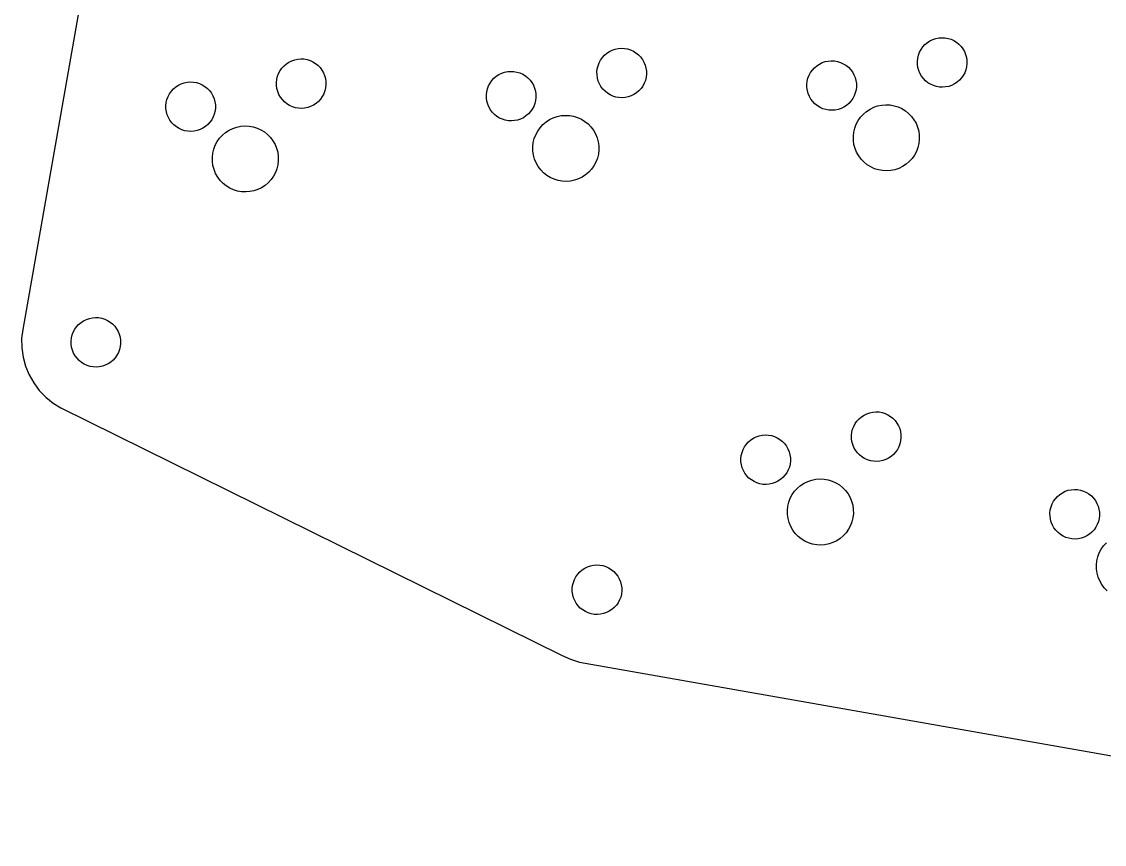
# Model space of a CAD drawing. Header units: metres. Extents: x -109 to 109, y -20 to 77.
# Drawn here: x -108.7 to -43.1, y -19.8 to 30 of the extents above; entities that cross this region are included whole.
import ezdxf

# ---------------------------------------------------------------- set-up
doc = ezdxf.new("R2010")
doc.units = ezdxf.units.M

msp = doc.modelspace()

# ---------------------------------------------------------------- linework, layer by layer
for p, q in [((-97.6586, 73.3865), (-108.598, 11.3436)), ((-53.6628, 28.8052), (-53.4935, 28.8878)), ((-53.4935, 28.8878), (-53.3152, 28.9485)), ((-53.3152, 28.9485), (-53.1306, 28.9864)), ((-53.1306, 28.9864), (-52.9428, 29.0008)), ((-52.9428, 29.0008), (-52.7547, 28.9916)), ((-52.7547, 28.9916), (-52.5692, 28.9589)), ((-52.5692, 28.9589), (-52.3892, 28.9032)), ((-52.3892, 28.9032), (-52.2177, 28.8254)), ((-73.0687, 28.1653), (-72.8994, 28.2479)), ((-72.8994, 28.2479), (-72.7211, 28.3086)), ((-72.7211, 28.3086), (-72.5366, 28.3465)), ((-72.5366, 28.3465), (-72.3487, 28.3609)), ((-72.3487, 28.3609), (-72.1606, 28.3517)), ((-72.1606, 28.3517), (-71.9751, 28.319)), ((-71.9751, 28.319), (-71.7952, 28.2633)), ((-71.7952, 28.2633), (-71.6236, 28.1855)), ((-54.2879, 28.1206), (-54.1995, 28.2869)), ((-54.1995, 28.2869), (-54.0909, 28.4409)), ((-54.0909, 28.4409), (-53.9639, 28.58)), ((-53.9639, 28.58), (-53.8204, 28.7021)), ((-53.8204, 28.7021), (-53.6628, 28.8052)), ((-52.2177, 28.8254), (-52.0572, 28.7267)), ((-52.0572, 28.7267), (-51.9104, 28.6087)), ((-51.9104, 28.6087), (-51.7796, 28.4732)), ((-51.7796, 28.4732), (-51.6667, 28.3223)), ((-51.6667, 28.3223), (-51.5737, 28.1585)), ((-92.4747, 27.5254), (-92.3053, 27.608)), ((-92.3053, 27.608), (-92.127, 27.6687)), ((-92.127, 27.6687), (-91.9425, 27.7065)), ((-91.9425, 27.7065), (-91.7547, 27.721)), ((-91.7547, 27.721), (-91.5665, 27.7118)), ((-91.5665, 27.7118), (-91.381, 27.6791)), ((-91.381, 27.6791), (-91.2011, 27.6234)), ((-91.2011, 27.6234), (-91.0295, 27.5456)), ((-91.0295, 27.5456), (-90.8691, 27.4469)), ((-73.6938, 27.4807), (-73.6054, 27.647)), ((-73.6054, 27.647), (-73.4968, 27.801)), ((-73.4968, 27.801), (-73.3698, 27.9401)), ((-73.3698, 27.9401), (-73.2263, 28.0621)), ((-73.2263, 28.0621), (-73.0687, 28.1653)), ((-71.6236, 28.1855), (-71.4632, 28.0868)), ((-71.4632, 28.0868), (-71.3163, 27.9687)), ((-71.3163, 27.9687), (-71.1855, 27.8332)), ((-71.1855, 27.8332), (-71.0727, 27.6824)), ((-71.0727, 27.6824), (-70.9796, 27.5186)), ((-60.188, 27.489), (-60.0097, 27.5497)), ((-60.0097, 27.5497), (-59.8252, 27.5876)), ((-59.8252, 27.5876), (-59.6374, 27.6021)), ((-59.6374, 27.6021), (-59.4492, 27.5929)), ((-59.4492, 27.5929), (-59.2637, 27.5602)), ((-59.2637, 27.5602), (-59.0838, 27.5045)), ((-54.4201, 27.5742), (-54.3991, 27.7614)), ((-54.4174, 27.3859), (-54.4201, 27.5742)), ((-54.3991, 27.7614), (-54.3548, 27.9445)), ((-54.3548, 27.9445), (-54.2879, 28.1206)), ((-51.5737, 28.1585), (-51.5019, 27.9844)), ((-51.5019, 27.9844), (-51.4525, 27.8026)), ((-51.4525, 27.8026), (-51.4263, 27.6161)), ((-51.4263, 27.6161), (-51.4236, 27.4277)), ((-93.0998, 26.8408), (-93.0113, 27.0071)), ((-93.0113, 27.0071), (-92.9028, 27.1611)), ((-92.9028, 27.1611), (-92.7757, 27.3002)), ((-92.7757, 27.3002), (-92.6323, 27.4222)), ((-92.6323, 27.4222), (-92.4747, 27.5254)), ((-90.8691, 27.4469), (-90.7223, 27.3288)), ((-90.7223, 27.3288), (-90.5914, 27.1933)), ((-90.5914, 27.1933), (-90.4786, 27.0425)), ((-90.4786, 27.0425), (-90.3855, 26.8787)), ((-90.3855, 26.8787), (-90.3138, 26.7045)), ((-79.594, 26.8491), (-79.4157, 26.9098)), ((-79.4157, 26.9098), (-79.2311, 26.9477)), ((-79.2311, 26.9477), (-79.0433, 26.9622)), ((-79.0433, 26.9622), (-78.8552, 26.953)), ((-78.8552, 26.953), (-78.6697, 26.9203)), ((-78.6697, 26.9203), (-78.4897, 26.8645)), ((-73.826, 26.9343), (-73.805, 27.1215)), ((-73.8234, 26.746), (-73.826, 26.9343)), ((-73.805, 27.1215), (-73.7607, 27.3046)), ((-73.7607, 27.3046), (-73.6938, 27.4807)), ((-70.9796, 27.5186), (-70.9078, 27.3445)), ((-70.9078, 27.3445), (-70.8584, 27.1627)), ((-70.8584, 27.1627), (-70.8322, 26.9761)), ((-70.8322, 26.9761), (-70.8296, 26.7878)), ((-60.9825, 26.7219), (-60.894, 26.8882)), ((-60.894, 26.8882), (-60.7854, 27.0421)), ((-60.7854, 27.0421), (-60.6584, 27.1812)), ((-60.6584, 27.1812), (-60.515, 27.3033)), ((-60.515, 27.3033), (-60.3574, 27.4065)), ((-60.3574, 27.4065), (-60.188, 27.489)), ((-59.0838, 27.5045), (-58.9122, 27.4267)), ((-58.9122, 27.4267), (-58.7518, 27.3279)), ((-58.7518, 27.3279), (-58.605, 27.2099)), ((-58.605, 27.2099), (-58.4741, 27.0744)), ((-58.4741, 27.0744), (-58.3613, 26.9236)), ((-58.3613, 26.9236), (-58.2682, 26.7598)), ((-54.3912, 27.1994), (-54.4174, 27.3859)), ((-54.3418, 27.0176), (-54.3912, 27.1994)), ((-54.2701, 26.8434), (-54.3418, 27.0176)), ((-51.5558, 26.8813), (-51.6443, 26.715)), ((-51.4889, 27.0574), (-51.5558, 26.8813)), ((-51.4447, 27.2405), (-51.4889, 27.0574)), ((-51.4236, 27.4277), (-51.4447, 27.2405)), ((-98.9999, 26.2092), (-98.8216, 26.2699)), ((-98.8216, 26.2699), (-98.6371, 26.3078)), ((-98.6371, 26.3078), (-98.4493, 26.3223)), ((-98.4493, 26.3223), (-98.2611, 26.313)), ((-98.2611, 26.313), (-98.0756, 26.2803)), ((-98.0756, 26.2803), (-97.8957, 26.2246)), ((-97.8957, 26.2246), (-97.7241, 26.1468)), ((-93.2319, 26.2944), (-93.211, 26.4816)), ((-93.2293, 26.1061), (-93.2319, 26.2944)), ((-93.211, 26.4816), (-93.1667, 26.6647)), ((-93.1667, 26.6647), (-93.0998, 26.8408)), ((-90.3138, 26.7045), (-90.2644, 26.5228)), ((-90.2644, 26.5228), (-90.2382, 26.3362)), ((-90.2382, 26.3362), (-90.2355, 26.1479)), ((-80.3884, 26.082), (-80.3, 26.2483)), ((-80.3, 26.2483), (-80.1914, 26.4022)), ((-80.1914, 26.4022), (-80.0644, 26.5413)), ((-80.0644, 26.5413), (-79.9209, 26.6634)), ((-79.9209, 26.6634), (-79.7633, 26.7665)), ((-79.7633, 26.7665), (-79.594, 26.8491)), ((-78.4897, 26.8645), (-78.3182, 26.7867)), ((-78.3182, 26.7867), (-78.1577, 26.688)), ((-78.1577, 26.688), (-78.0109, 26.57)), ((-78.0109, 26.57), (-77.8801, 26.4345)), ((-77.8801, 26.4345), (-77.7672, 26.2837)), ((-77.7672, 26.2837), (-77.6742, 26.1199)), ((-73.7972, 26.5594), (-73.8234, 26.746)), ((-73.7478, 26.3777), (-73.7972, 26.5594)), ((-73.676, 26.2035), (-73.7478, 26.3777)), ((-70.9618, 26.2414), (-71.0502, 26.0751)), ((-70.8949, 26.4175), (-70.9618, 26.2414)), ((-70.8506, 26.6006), (-70.8949, 26.4175)), ((-70.8296, 26.7878), (-70.8506, 26.6006)), ((-61.1147, 26.1755), (-61.0937, 26.3627)), ((-61.0937, 26.3627), (-61.0494, 26.5458)), ((-61.0494, 26.5458), (-60.9825, 26.7219)), ((-58.2682, 26.7598), (-58.1965, 26.5856)), ((-58.1965, 26.5856), (-58.1471, 26.4038)), ((-58.1471, 26.4038), (-58.1209, 26.2173)), ((-54.177, 26.6796), (-54.2701, 26.8434)), ((-54.0642, 26.5288), (-54.177, 26.6796)), ((-53.9333, 26.3933), (-54.0642, 26.5288)), ((-53.7865, 26.2753), (-53.9333, 26.3933)), ((-53.6261, 26.1766), (-53.7865, 26.2753)), ((-52.0233, 26.2999), (-52.181, 26.1967)), ((-51.8799, 26.422), (-52.0233, 26.2999)), ((-51.7529, 26.5611), (-51.8799, 26.422)), ((-51.6443, 26.715), (-51.7529, 26.5611)), ((-99.7943, 25.442), (-99.7059, 25.6084)), ((-99.7059, 25.6084), (-99.5973, 25.7623)), ((-99.5973, 25.7623), (-99.4703, 25.9014)), ((-99.4703, 25.9014), (-99.3269, 26.0235)), ((-99.3269, 26.0235), (-99.1692, 26.1266)), ((-99.1692, 26.1266), (-98.9999, 26.2092)), ((-97.7241, 26.1468), (-97.5637, 26.0481)), ((-97.5637, 26.0481), (-97.4169, 25.9301)), ((-97.4169, 25.9301), (-97.286, 25.7946)), ((-97.286, 25.7946), (-97.1732, 25.6437)), ((-97.1732, 25.6437), (-97.0801, 25.4799)), ((-93.2031, 25.9195), (-93.2293, 26.1061)), ((-93.1537, 25.7377), (-93.2031, 25.9195)), ((-93.0819, 25.5636), (-93.1537, 25.7377)), ((-90.3677, 25.6015), (-90.4561, 25.4352)), ((-90.3008, 25.7776), (-90.3677, 25.6015)), ((-90.2565, 25.9607), (-90.3008, 25.7776)), ((-90.2355, 26.1479), (-90.2565, 25.9607)), ((-80.5206, 25.5356), (-80.4996, 25.7228)), ((-80.4996, 25.7228), (-80.4553, 25.9059)), ((-80.4553, 25.9059), (-80.3884, 26.082)), ((-77.6742, 26.1199), (-77.6024, 25.9457)), ((-77.6024, 25.9457), (-77.553, 25.7639)), ((-77.553, 25.7639), (-77.5268, 25.5774)), ((-77.5268, 25.5774), (-77.5242, 25.389)), ((-73.583, 26.0397), (-73.676, 26.2035)), ((-73.4701, 25.8889), (-73.583, 26.0397)), ((-73.3393, 25.7534), (-73.4701, 25.8889)), ((-73.1925, 25.6353), (-73.3393, 25.7534)), ((-73.032, 25.5366), (-73.1925, 25.6353)), ((-71.4293, 25.66), (-71.5869, 25.5568)), ((-71.2858, 25.7821), (-71.4293, 25.66)), ((-71.1588, 25.9212), (-71.2858, 25.7821)), ((-71.0502, 26.0751), (-71.1588, 25.9212)), ((-61.112, 25.9872), (-61.1147, 26.1755)), ((-61.0858, 25.8006), (-61.112, 25.9872)), ((-61.0364, 25.6188), (-61.0858, 25.8006)), ((-60.9646, 25.4447), (-61.0364, 25.6188)), ((-58.1835, 25.6587), (-58.2504, 25.4826)), ((-58.1392, 25.8418), (-58.1835, 25.6587)), ((-58.1182, 26.029), (-58.1392, 25.8418)), ((-58.1209, 26.2173), (-58.1182, 26.029)), ((-53.4545, 26.0987), (-53.6261, 26.1766)), ((-53.2746, 26.043), (-53.4545, 26.0987)), ((-53.0891, 26.0103), (-53.2746, 26.043)), ((-52.9009, 26.0011), (-53.0891, 26.0103)), ((-52.7131, 26.0156), (-52.9009, 26.0011)), ((-52.5286, 26.0535), (-52.7131, 26.0156)), ((-52.3503, 26.1142), (-52.5286, 26.0535)), ((-52.181, 26.1967), (-52.3503, 26.1142)), ((-99.9265, 24.8957), (-99.9055, 25.0829)), ((-99.9055, 25.0829), (-99.8613, 25.266)), ((-99.8613, 25.266), (-99.7943, 25.442)), ((-97.0801, 25.4799), (-97.0083, 25.3058)), ((-97.0083, 25.3058), (-96.959, 25.124)), ((-96.959, 25.124), (-96.9327, 24.9375)), ((-96.9327, 24.9375), (-96.9301, 24.7491)), ((-92.9889, 25.3998), (-93.0819, 25.5636)), ((-92.8761, 25.249), (-92.9889, 25.3998)), ((-92.7452, 25.1135), (-92.8761, 25.249)), ((-92.5984, 24.9954), (-92.7452, 25.1135)), ((-92.438, 24.8967), (-92.5984, 24.9954)), ((-90.9928, 24.9169), (-91.1621, 24.8343)), ((-90.8352, 25.0201), (-90.9928, 24.9169)), ((-90.6917, 25.1421), (-90.8352, 25.0201)), ((-90.5647, 25.2812), (-90.6917, 25.1421)), ((-90.4561, 25.4352), (-90.5647, 25.2812)), ((-80.518, 25.3472), (-80.5206, 25.5356)), ((-80.4917, 25.1607), (-80.518, 25.3472)), ((-80.4424, 24.9789), (-80.4917, 25.1607)), ((-80.3706, 24.8047), (-80.4424, 24.9789)), ((-77.5895, 25.0188), (-77.6564, 24.8427)), ((-77.5452, 25.2018), (-77.5895, 25.0188)), ((-77.5242, 25.389), (-77.5452, 25.2018)), ((-72.8605, 25.4588), (-73.032, 25.5366)), ((-72.6805, 25.4031), (-72.8605, 25.4588)), ((-72.495, 25.3704), (-72.6805, 25.4031)), ((-72.3069, 25.3612), (-72.495, 25.3704)), ((-72.119, 25.3757), (-72.3069, 25.3612)), ((-71.9345, 25.4135), (-72.119, 25.3757)), ((-71.7562, 25.4742), (-71.9345, 25.4135)), ((-71.5869, 25.5568), (-71.7562, 25.4742)), ((-60.8716, 25.2809), (-60.9646, 25.4447)), ((-60.7588, 25.13), (-60.8716, 25.2809)), ((-60.6279, 24.9945), (-60.7588, 25.13)), ((-60.4811, 24.8765), (-60.6279, 24.9945)), ((-58.5745, 25.0232), (-58.7179, 24.9011)), ((-58.4474, 25.1623), (-58.5745, 25.0232)), ((-58.3389, 25.3163), (-58.4474, 25.1623)), ((-58.2504, 25.4826), (-58.3389, 25.3163)), ((-56.8298, 24.8692), (-56.5837, 24.9197)), ((-56.5837, 24.9197), (-56.3333, 24.939)), ((-56.3333, 24.939), (-56.0825, 24.9268)), ((-56.0825, 24.9268), (-55.8351, 24.8831)), ((-99.9239, 24.7073), (-99.9265, 24.8957)), ((-99.8977, 24.5208), (-99.9239, 24.7073)), ((-99.8483, 24.339), (-99.8977, 24.5208)), ((-99.7765, 24.1648), (-99.8483, 24.339)), ((-96.9954, 24.3788), (-97.0623, 24.2027)), ((-96.9511, 24.5619), (-96.9954, 24.3788)), ((-96.9301, 24.7491), (-96.9511, 24.5619)), ((-92.2664, 24.8189), (-92.438, 24.8967)), ((-92.0865, 24.7632), (-92.2664, 24.8189)), ((-91.901, 24.7305), (-92.0865, 24.7632)), ((-91.7128, 24.7213), (-91.901, 24.7305)), ((-91.525, 24.7357), (-91.7128, 24.7213)), ((-91.3405, 24.7736), (-91.525, 24.7357)), ((-91.1621, 24.8343), (-91.3405, 24.7736)), ((-80.2775, 24.641), (-80.3706, 24.8047)), ((-80.1647, 24.4901), (-80.2775, 24.641)), ((-80.0338, 24.3546), (-80.1647, 24.4901)), ((-79.887, 24.2366), (-80.0338, 24.3546)), ((-78.1238, 24.2612), (-78.2815, 24.1581)), ((-77.9804, 24.3833), (-78.1238, 24.2612)), ((-77.8534, 24.5224), (-77.9804, 24.3833)), ((-77.7448, 24.6763), (-77.8534, 24.5224)), ((-77.6564, 24.8427), (-77.7448, 24.6763)), ((-76.2357, 24.2293), (-75.9897, 24.2798)), ((-75.9897, 24.2798), (-75.7393, 24.2991)), ((-75.7393, 24.2991), (-75.4884, 24.2868)), ((-75.4884, 24.2868), (-75.2411, 24.2432)), ((-60.3206, 24.7778), (-60.4811, 24.8765)), ((-60.1491, 24.7), (-60.3206, 24.7778)), ((-59.9691, 24.6443), (-60.1491, 24.7)), ((-59.7836, 24.6116), (-59.9691, 24.6443)), ((-59.5955, 24.6024), (-59.7836, 24.6116)), ((-59.4077, 24.6168), (-59.5955, 24.6024)), ((-59.2232, 24.6547), (-59.4077, 24.6168)), ((-59.0448, 24.7154), (-59.2232, 24.6547)), ((-58.8755, 24.798), (-59.0448, 24.7154)), ((-58.7179, 24.9011), (-58.8755, 24.798)), ((-57.8641, 24.1924), (-57.6947, 24.3779)), ((-57.6947, 24.3779), (-57.5034, 24.5407)), ((-57.5034, 24.5407), (-57.2933, 24.6782)), ((-57.2933, 24.6782), (-57.0675, 24.7883)), ((-57.0675, 24.7883), (-56.8298, 24.8692)), ((-55.8351, 24.8831), (-55.5952, 24.8089)), ((-55.5952, 24.8089), (-55.3665, 24.7051)), ((-55.3665, 24.7051), (-55.1525, 24.5735)), ((-55.1525, 24.5735), (-54.9568, 24.4161)), ((-54.9568, 24.4161), (-54.7823, 24.2355)), ((-99.6835, 24.0011), (-99.7765, 24.1648)), ((-99.5706, 23.8502), (-99.6835, 24.0011)), ((-99.4398, 23.7147), (-99.5706, 23.8502)), ((-99.293, 23.5967), (-99.4398, 23.7147)), ((-97.5298, 23.6213), (-97.6874, 23.5181)), ((-97.3863, 23.7434), (-97.5298, 23.6213)), ((-97.2593, 23.8825), (-97.3863, 23.7434)), ((-97.1507, 24.0364), (-97.2593, 23.8825)), ((-97.0623, 24.2027), (-97.1507, 24.0364)), ((-95.6416, 23.5894), (-95.3956, 23.6399)), ((-95.3956, 23.6399), (-95.1452, 23.6592)), ((-95.1452, 23.6592), (-94.8943, 23.6469)), ((-94.8943, 23.6469), (-94.647, 23.6033)), ((-94.647, 23.6033), (-94.4071, 23.529)), ((-79.7266, 24.1379), (-79.887, 24.2366)), ((-79.555, 24.0601), (-79.7266, 24.1379)), ((-79.3751, 24.0044), (-79.555, 24.0601)), ((-79.1896, 23.9717), (-79.3751, 24.0044)), ((-79.0014, 23.9624), (-79.1896, 23.9717)), ((-78.8136, 23.9769), (-79.0014, 23.9624)), ((-78.6291, 24.0148), (-78.8136, 23.9769)), ((-78.4508, 24.0755), (-78.6291, 24.0148)), ((-78.2815, 24.1581), (-78.4508, 24.0755)), ((-77.27, 23.5525), (-77.1006, 23.738)), ((-77.1006, 23.738), (-76.9094, 23.9008)), ((-76.9094, 23.9008), (-76.6992, 24.0383)), ((-76.6992, 24.0383), (-76.4735, 24.1484)), ((-76.4735, 24.1484), (-76.2357, 24.2293)), ((-75.2411, 24.2432), (-75.0011, 24.169)), ((-75.0011, 24.169), (-74.7724, 24.0652)), ((-74.7724, 24.0652), (-74.5585, 23.9336)), ((-74.5585, 23.9336), (-74.3627, 23.7762)), ((-74.3627, 23.7762), (-74.1883, 23.5955)), ((-58.216, 23.5306), (-58.1268, 23.7654)), ((-58.1268, 23.7654), (-58.0089, 23.9872)), ((-58.0089, 23.9872), (-57.8641, 24.1924)), ((-54.7823, 24.2355), (-54.6319, 24.0343)), ((-54.6319, 24.0343), (-54.5078, 23.816)), ((-54.5078, 23.816), (-54.4121, 23.5838)), ((-99.1325, 23.498), (-99.293, 23.5967)), ((-98.961, 23.4202), (-99.1325, 23.498)), ((-98.781, 23.3645), (-98.961, 23.4202)), ((-98.5955, 23.3317), (-98.781, 23.3645)), ((-98.4074, 23.3225), (-98.5955, 23.3317)), ((-98.2196, 23.337), (-98.4074, 23.3225)), ((-98.035, 23.3749), (-98.2196, 23.337)), ((-97.8567, 23.4356), (-98.035, 23.3749)), ((-97.6874, 23.5181), (-97.8567, 23.4356)), ((-96.6759, 22.9126), (-96.5066, 23.0981)), ((-96.5066, 23.0981), (-96.3153, 23.2608)), ((-96.3153, 23.2608), (-96.1052, 23.3984)), ((-96.1052, 23.3984), (-95.8794, 23.5085)), ((-95.8794, 23.5085), (-95.6416, 23.5894)), ((-94.4071, 23.529), (-94.1783, 23.4253)), ((-94.1783, 23.4253), (-93.9644, 23.2937)), ((-93.9644, 23.2937), (-93.7687, 23.1363)), ((-93.7687, 23.1363), (-93.5942, 22.9556)), ((-93.5942, 22.9556), (-93.4438, 22.7545)), ((-77.6219, 22.8907), (-77.5327, 23.1255)), ((-77.5327, 23.1255), (-77.4148, 23.3473)), ((-77.4148, 23.3473), (-77.27, 23.5525)), ((-74.1883, 23.5955), (-74.0378, 23.3944)), ((-74.0378, 23.3944), (-73.9138, 23.1761)), ((-73.9138, 23.1761), (-73.818, 22.9438)), ((-58.303, 23.0369), (-58.275, 23.2865)), ((-58.2995, 22.7858), (-58.303, 23.0369)), ((-58.275, 23.2865), (-58.216, 23.5306)), ((-54.4121, 23.5838), (-54.3463, 23.3414)), ((-54.3463, 23.3414), (-54.3113, 23.0927)), ((-54.3113, 23.0927), (-54.3078, 22.8415)), ((-97.0278, 22.2508), (-96.9386, 22.4856)), ((-96.9386, 22.4856), (-96.8207, 22.7074)), ((-96.8207, 22.7074), (-96.6759, 22.9126)), ((-93.4438, 22.7545), (-93.3197, 22.5361)), ((-93.3197, 22.5361), (-93.224, 22.3039)), ((-93.224, 22.3039), (-93.1581, 22.0615)), ((-77.7089, 22.397), (-77.681, 22.6466)), ((-77.7054, 22.1459), (-77.7089, 22.397)), ((-77.681, 22.6466), (-77.6219, 22.8907)), ((-73.818, 22.9438), (-73.7522, 22.7014)), ((-73.7522, 22.7014), (-73.7172, 22.4527)), ((-73.7172, 22.4527), (-73.7137, 22.2016)), ((-58.2645, 22.5371), (-58.2995, 22.7858)), ((-58.1987, 22.2947), (-58.2645, 22.5371)), ((-58.103, 22.0625), (-58.1987, 22.2947)), ((-54.3949, 22.3478), (-54.484, 22.113)), ((-54.3358, 22.5919), (-54.3949, 22.3478)), ((-54.3078, 22.8415), (-54.3358, 22.5919)), ((-97.1149, 21.7571), (-97.0869, 22.0067)), ((-97.1114, 21.506), (-97.1149, 21.7571)), ((-97.0869, 22.0067), (-97.0278, 22.2508)), ((-93.1581, 22.0615), (-93.1232, 21.8128)), ((-93.1232, 21.8128), (-93.1197, 21.5617)), ((-77.6705, 21.8972), (-77.7054, 22.1459)), ((-77.6046, 21.6548), (-77.6705, 21.8972)), ((-77.5089, 21.4226), (-77.6046, 21.6548)), ((-73.8008, 21.7079), (-73.89, 21.4731)), ((-73.7417, 21.952), (-73.8008, 21.7079)), ((-73.7137, 22.2016), (-73.7417, 21.952)), ((-57.9789, 21.8441), (-58.103, 22.0625)), ((-57.8285, 21.643), (-57.9789, 21.8441)), ((-57.654, 21.4623), (-57.8285, 21.643)), ((-54.7467, 21.686), (-54.9161, 21.5005)), ((-54.602, 21.8913), (-54.7467, 21.686)), ((-54.484, 22.113), (-54.602, 21.8913)), ((-97.0764, 21.2572), (-97.1114, 21.506)), ((-97.0106, 21.0149), (-97.0764, 21.2572)), ((-96.9149, 20.7827), (-97.0106, 21.0149)), ((-93.2067, 21.068), (-93.2959, 20.8332)), ((-93.1477, 21.3121), (-93.2067, 21.068)), ((-93.1197, 21.5617), (-93.1477, 21.3121)), ((-77.3849, 21.2042), (-77.5089, 21.4226)), ((-77.2344, 21.0031), (-77.3849, 21.2042)), ((-77.0599, 20.8224), (-77.2344, 21.0031)), ((-74.1527, 21.0461), (-74.322, 20.8606)), ((-74.0079, 21.2513), (-74.1527, 21.0461)), ((-73.89, 21.4731), (-74.0079, 21.2513)), ((-57.4583, 21.3049), (-57.654, 21.4623)), ((-57.2443, 21.1733), (-57.4583, 21.3049)), ((-57.0156, 21.0696), (-57.2443, 21.1733)), ((-56.7757, 20.9953), (-57.0156, 21.0696)), ((-56.5283, 20.9517), (-56.7757, 20.9953)), ((-55.781, 21.0092), (-56.0271, 20.9587)), ((-55.5433, 21.0901), (-55.781, 21.0092)), ((-55.3175, 21.2002), (-55.5433, 21.0901)), ((-55.1074, 21.3378), (-55.3175, 21.2002)), ((-54.9161, 21.5005), (-55.1074, 21.3378)), ((-96.7908, 20.5643), (-96.9149, 20.7827)), ((-96.6404, 20.3632), (-96.7908, 20.5643)), ((-96.4659, 20.1825), (-96.6404, 20.3632)), ((-93.5586, 20.4062), (-93.728, 20.2207)), ((-93.4138, 20.6114), (-93.5586, 20.4062)), ((-93.2959, 20.8332), (-93.4138, 20.6114)), ((-76.8642, 20.665), (-77.0599, 20.8224)), ((-76.6503, 20.5334), (-76.8642, 20.665)), ((-76.4215, 20.4297), (-76.6503, 20.5334)), ((-76.1816, 20.3554), (-76.4215, 20.4297)), ((-75.9343, 20.3118), (-76.1816, 20.3554)), ((-75.187, 20.3693), (-75.433, 20.3188)), ((-74.9492, 20.4502), (-75.187, 20.3693)), ((-74.7235, 20.5603), (-74.9492, 20.4502)), ((-74.5133, 20.6979), (-74.7235, 20.5603)), ((-74.322, 20.8606), (-74.5133, 20.6979)), ((-56.2775, 20.9394), (-56.5283, 20.9517)), ((-56.0271, 20.9587), (-56.2775, 20.9394)), ((-96.2701, 20.0251), (-96.4659, 20.1825)), ((-96.0562, 19.8935), (-96.2701, 20.0251)), ((-95.8275, 19.7897), (-96.0562, 19.8935)), ((-95.5876, 19.7155), (-95.8275, 19.7897)), ((-95.3402, 19.6719), (-95.5876, 19.7155)), ((-95.0894, 19.6596), (-95.3402, 19.6719)), ((-94.8389, 19.6789), (-95.0894, 19.6596)), ((-94.5929, 19.7294), (-94.8389, 19.6789)), ((-94.3551, 19.8103), (-94.5929, 19.7294)), ((-94.1294, 19.9204), (-94.3551, 19.8103)), ((-93.9192, 20.0579), (-94.1294, 19.9204)), ((-93.728, 20.2207), (-93.9192, 20.0579)), ((-75.6834, 20.2995), (-75.9343, 20.3118)), ((-75.433, 20.3188), (-75.6834, 20.2995)), ((-105.065, 11.7633), (-104.908, 11.8665)), ((-104.908, 11.8665), (-104.738, 11.949)), ((-104.738, 11.949), (-104.56, 12.0098)), ((-104.56, 12.0098), (-104.376, 12.0476)), ((-104.376, 12.0476), (-104.188, 12.0621)), ((-104.188, 12.0621), (-104, 12.0529)), ((-104, 12.0529), (-103.814, 12.0202)), ((-103.814, 12.0202), (-103.634, 11.9644)), ((-103.634, 11.9644), (-103.463, 11.8866)), ((-103.463, 11.8866), (-103.302, 11.7879)), ((-108.598, 11.3436), (-108.661, 10.782)), ((-105.6, 11.0058), (-105.533, 11.1819)), ((-105.533, 11.1819), (-105.444, 11.3482)), ((-105.444, 11.3482), (-105.336, 11.5021)), ((-105.336, 11.5021), (-105.209, 11.6412)), ((-105.209, 11.6412), (-105.065, 11.7633)), ((-103.302, 11.7879), (-103.155, 11.6699)), ((-103.155, 11.6699), (-103.024, 11.5344)), ((-103.024, 11.5344), (-102.912, 11.3836)), ((-102.912, 11.3836), (-102.819, 11.2198)), ((-102.819, 11.2198), (-102.747, 11.0456)), ((-108.661, 10.782), (-108.653, 10.217)), ((-105.665, 10.6355), (-105.644, 10.8227)), ((-105.662, 10.4471), (-105.665, 10.6355)), ((-105.644, 10.8227), (-105.6, 11.0058)), ((-102.747, 11.0456), (-102.697, 10.8638)), ((-102.697, 10.8638), (-102.671, 10.6773)), ((-102.671, 10.6773), (-102.669, 10.4889)), ((-108.653, 10.217), (-108.575, 9.65736)), ((-105.636, 10.2606), (-105.662, 10.4471)), ((-105.587, 10.0788), (-105.636, 10.2606)), ((-105.515, 9.90466), (-105.587, 10.0788)), ((-105.422, 9.74088), (-105.515, 9.90466)), ((-102.801, 9.94255), (-102.889, 9.77623)), ((-102.734, 10.1187), (-102.801, 9.94255)), ((-102.69, 10.3018), (-102.734, 10.1187)), ((-102.669, 10.4889), (-102.69, 10.3018)), ((-108.575, 9.65736), (-108.427, 9.11203)), ((-105.309, 9.59004), (-105.422, 9.74088)), ((-105.178, 9.45454), (-105.309, 9.59004)), ((-105.031, 9.3365), (-105.178, 9.45454)), ((-104.871, 9.23779), (-105.031, 9.3365)), ((-104.699, 9.15999), (-104.871, 9.23779)), ((-103.426, 9.25798), (-103.595, 9.1754)), ((-103.268, 9.36113), (-103.426, 9.25798)), ((-103.125, 9.48322), (-103.268, 9.36113)), ((-102.998, 9.62231), (-103.125, 9.48322)), ((-102.889, 9.77623), (-102.998, 9.62231)), ((-108.427, 9.11203), (-108.211, 8.58957)), ((-108.211, 8.58957), (-107.932, 8.09819)), ((-104.519, 9.10426), (-104.699, 9.15999)), ((-104.334, 9.07156), (-104.519, 9.10426)), ((-104.146, 9.06236), (-104.334, 9.07156)), ((-103.958, 9.07681), (-104.146, 9.06236)), ((-103.773, 9.11469), (-103.958, 9.07681)), ((-103.595, 9.1754), (-103.773, 9.11469)), ((-107.932, 8.09819), (-107.594, 7.64569)), ((-107.594, 7.64569), (-107.201, 7.23918)), ((-107.201, 7.23918), (-106.761, 6.88509)), ((-106.761, 6.88509), (-106.279, 6.58897)), ((-106.279, 6.58897), (-75.935, -8.39287)), ((-58.0848, 5.79031), (-57.9578, 5.92941)), ((-57.9578, 5.92941), (-57.8143, 6.0515)), ((-57.8143, 6.0515), (-57.6567, 6.15463)), ((-57.6567, 6.15463), (-57.4874, 6.23721)), ((-57.4874, 6.23721), (-57.3091, 6.29791)), ((-57.3091, 6.29791), (-57.1245, 6.3358)), ((-57.1245, 6.3358), (-56.9367, 6.35025)), ((-56.9367, 6.35025), (-56.7486, 6.34105)), ((-56.7486, 6.34105), (-56.5631, 6.30833)), ((-56.5631, 6.30833), (-56.3831, 6.25264)), ((-56.3831, 6.25264), (-56.2116, 6.17482)), ((-56.2116, 6.17482), (-56.0511, 6.07611)), ((-56.0511, 6.07611), (-55.9043, 5.95807)), ((-55.9043, 5.95807), (-55.7735, 5.82257)), ((-58.393, 5.11086), (-58.3487, 5.29396)), ((-58.3487, 5.29396), (-58.2818, 5.47006)), ((-58.2818, 5.47006), (-58.1934, 5.63637)), ((-58.1934, 5.63637), (-58.0848, 5.79031)), ((-55.7735, 5.82257), (-55.6606, 5.67174)), ((-55.6606, 5.67174), (-55.5676, 5.50795)), ((-55.5676, 5.50795), (-55.4958, 5.3338)), ((-55.4958, 5.3338), (-55.4464, 5.15201)), ((-64.6523, 4.53067), (-64.5089, 4.65276)), ((-64.5089, 4.65276), (-64.3513, 4.75589)), ((-64.3513, 4.75589), (-64.182, 4.83847)), ((-64.182, 4.83847), (-64.0036, 4.89917)), ((-64.0036, 4.89917), (-63.8191, 4.93706)), ((-63.8191, 4.93706), (-63.6313, 4.95151)), ((-63.6313, 4.95151), (-63.4431, 4.94231)), ((-63.4431, 4.94231), (-63.2576, 4.90959)), ((-63.2576, 4.90959), (-63.0777, 4.8539)), ((-63.0777, 4.8539), (-62.9061, 4.77608)), ((-62.9061, 4.77608), (-62.7457, 4.67737)), ((-62.7457, 4.67737), (-62.5989, 4.55934)), ((-58.414, 4.92368), (-58.393, 5.11086)), ((-58.4114, 4.73532), (-58.414, 4.92368)), ((-58.3851, 4.54878), (-58.4114, 4.73532)), ((-55.4386, 4.58992), (-55.4828, 4.40685)), ((-55.4464, 5.15201), (-55.4202, 4.96548)), ((-55.4176, 4.77711), (-55.4386, 4.58992)), ((-55.4202, 4.96548), (-55.4176, 4.77711)), ((-65.0433, 3.89522), (-64.9764, 4.0713)), ((-64.9764, 4.0713), (-64.8879, 4.23763)), ((-64.8879, 4.23763), (-64.7794, 4.39156)), ((-64.7794, 4.39156), (-64.6523, 4.53067)), ((-62.5989, 4.55934), (-62.468, 4.42381)), ((-62.468, 4.42381), (-62.3552, 4.27299)), ((-62.3552, 4.27299), (-62.2622, 4.10921)), ((-62.2622, 4.10921), (-62.1904, 3.93504)), ((-62.1904, 3.93504), (-62.141, 3.75327)), ((-58.3358, 4.367), (-58.3851, 4.54878)), ((-58.264, 4.19284), (-58.3358, 4.367)), ((-58.1709, 4.02905), (-58.264, 4.19284)), ((-58.0581, 3.87822), (-58.1709, 4.02905)), ((-55.6382, 4.06441), (-55.7468, 3.91049)), ((-55.5497, 4.23073), (-55.6382, 4.06441)), ((-55.4828, 4.40685), (-55.5497, 4.23073)), ((-65.1086, 3.52492), (-65.0876, 3.71213)), ((-65.1059, 3.33658), (-65.1086, 3.52492)), ((-65.0797, 3.15004), (-65.1059, 3.33658)), ((-65.0876, 3.71213), (-65.0433, 3.89522)), ((-62.141, 3.75327), (-62.1148, 3.56673)), ((-62.1122, 3.37837), (-62.1331, 3.19118)), ((-62.1148, 3.56673), (-62.1122, 3.37837)), ((-57.9272, 3.74272), (-58.0581, 3.87822)), ((-57.7804, 3.62468), (-57.9272, 3.74272)), ((-57.62, 3.52599), (-57.7804, 3.62468)), ((-57.4484, 3.44817), (-57.62, 3.52599)), ((-57.2685, 3.39246), (-57.4484, 3.44817)), ((-57.083, 3.35974), (-57.2685, 3.39246)), ((-56.8948, 3.35056), (-57.083, 3.35974)), ((-56.707, 3.36499), (-56.8948, 3.35056)), ((-56.5225, 3.40286), (-56.707, 3.36499)), ((-56.3442, 3.46358), (-56.5225, 3.40286)), ((-56.1749, 3.54616), (-56.3442, 3.46358)), ((-56.0172, 3.64931), (-56.1749, 3.54616)), ((-55.8738, 3.77139), (-56.0172, 3.64931)), ((-55.7468, 3.91049), (-55.8738, 3.77139)), ((-65.0303, 2.96826), (-65.0797, 3.15004)), ((-64.9585, 2.79408), (-65.0303, 2.96826)), ((-64.8655, 2.63029), (-64.9585, 2.79408)), ((-64.7527, 2.47946), (-64.8655, 2.63029)), ((-62.3328, 2.66566), (-62.4413, 2.51175)), ((-62.2443, 2.832), (-62.3328, 2.66566)), ((-62.1774, 3.00809), (-62.2443, 2.832)), ((-62.1331, 3.19118), (-62.1774, 3.00809)), ((-64.6218, 2.34396), (-64.7527, 2.47946)), ((-64.475, 2.22594), (-64.6218, 2.34396)), ((-64.3146, 2.12723), (-64.475, 2.22594)), ((-64.143, 2.04941), (-64.3146, 2.12723)), ((-63.9631, 1.99371), (-64.143, 2.04941)), ((-63.7776, 1.961), (-63.9631, 1.99371)), ((-63.2171, 2.00412), (-63.4016, 1.96625)), ((-63.0388, 2.06483), (-63.2171, 2.00412)), ((-62.8694, 2.1474), (-63.0388, 2.06483)), ((-62.7118, 2.25055), (-62.8694, 2.1474)), ((-62.5684, 2.37263), (-62.7118, 2.25055)), ((-62.4413, 2.51175), (-62.5684, 2.37263)), ((-61.4973, 1.89009), (-61.2872, 2.02762)), ((-61.2872, 2.02762), (-61.0614, 2.13773)), ((-61.0614, 2.13773), (-60.8237, 2.21867)), ((-60.8237, 2.21867), (-60.5777, 2.26917)), ((-60.5777, 2.26917), (-60.3272, 2.28844)), ((-60.3272, 2.28844), (-60.0764, 2.27617)), ((-60.0764, 2.27617), (-59.829, 2.23256)), ((-59.829, 2.23256), (-59.5891, 2.15829)), ((-59.5891, 2.15829), (-59.3604, 2.05453)), ((-59.3604, 2.05453), (-59.1465, 1.92293)), ((-63.5894, 1.9518), (-63.7776, 1.961)), ((-63.4016, 1.96625), (-63.5894, 1.9518)), ((-62.1207, 1.11485), (-62.0027, 1.33661)), ((-62.0027, 1.33661), (-61.858, 1.54184)), ((-61.858, 1.54184), (-61.6886, 1.72733)), ((-61.6886, 1.72733), (-61.4973, 1.89009)), ((-59.1465, 1.92293), (-58.9507, 1.76555)), ((-58.9507, 1.76555), (-58.7762, 1.58487)), ((-58.7762, 1.58487), (-58.6258, 1.38376)), ((-58.6258, 1.38376), (-58.5017, 1.16539)), ((-45.941, 1.23135), (-45.7975, 1.35344)), ((-45.7975, 1.35344), (-45.6399, 1.45657)), ((-45.6399, 1.45657), (-45.4706, 1.53915)), ((-45.4706, 1.53915), (-45.2923, 1.59985)), ((-45.2923, 1.59985), (-45.1078, 1.63774)), ((-45.1078, 1.63774), (-44.92, 1.65219)), ((-44.92, 1.65219), (-44.7318, 1.64299)), ((-44.7318, 1.64299), (-44.5463, 1.61028)), ((-44.5463, 1.61028), (-44.3663, 1.55458)), ((-44.3663, 1.55458), (-44.1948, 1.47676)), ((-44.1948, 1.47676), (-44.0344, 1.37805)), ((-44.0344, 1.37805), (-43.8876, 1.26003)), ((-62.2689, 0.63594), (-62.2099, 0.88005)), ((-62.2099, 0.88005), (-62.1207, 1.11485)), ((-58.5017, 1.16539), (-58.406, 0.93317)), ((-58.406, 0.93317), (-58.3402, 0.6908)), ((-58.3402, 0.6908), (-58.3052, 0.44208)), ((-46.3319, 0.5959), (-46.265, 0.77199)), ((-46.265, 0.77199), (-46.1766, 0.93831)), ((-46.1766, 0.93831), (-46.068, 1.09224)), ((-46.068, 1.09224), (-45.941, 1.23135)), ((-43.8876, 1.26003), (-43.7567, 1.1245)), ((-43.7567, 1.1245), (-43.6439, 0.97368)), ((-43.6439, 0.97368), (-43.5508, 0.80989)), ((-43.5508, 0.80989), (-43.479, 0.63573)), ((-62.2969, 0.38635), (-62.2689, 0.63594)), ((-62.2934, 0.13521), (-62.2969, 0.38635)), ((-62.2585, -0.11348), (-62.2934, 0.13521)), ((-58.3017, 0.19093), (-58.3297, -0.05864)), ((-58.3052, 0.44208), (-58.3017, 0.19093)), ((-46.3972, 0.2256), (-46.3762, 0.41281)), ((-46.3946, 0.03726), (-46.3972, 0.2256)), ((-46.3684, -0.14926), (-46.3946, 0.03726)), ((-46.3762, 0.41281), (-46.3319, 0.5959)), ((-43.479, 0.63573), (-43.4296, 0.45395)), ((-43.4296, 0.45395), (-43.4034, 0.26741)), ((-43.4008, 0.07906), (-43.4218, -0.10812)), ((-43.4034, 0.26741), (-43.4008, 0.07906)), ((-62.1926, -0.35586), (-62.2585, -0.11348)), ((-62.0969, -0.58807), (-62.1926, -0.35586)), ((-61.9728, -0.80646), (-62.0969, -0.58807)), ((-58.4779, -0.53754), (-58.5959, -0.75929)), ((-58.3888, -0.30275), (-58.4779, -0.53754)), ((-58.3297, -0.05864), (-58.3888, -0.30275)), ((-46.319, -0.33104), (-46.3684, -0.14926)), ((-46.2472, -0.50522), (-46.319, -0.33104)), ((-46.1541, -0.66901), (-46.2472, -0.50522)), ((-43.6214, -0.63362), (-43.73, -0.78755)), ((-43.533, -0.4673), (-43.6214, -0.63362)), ((-43.4661, -0.29121), (-43.533, -0.4673)), ((-43.4218, -0.10812), (-43.4661, -0.29121)), ((-61.8224, -1.00757), (-61.9728, -0.80646)), ((-61.6479, -1.18825), (-61.8224, -1.00757)), ((-61.4522, -1.34563), (-61.6479, -1.18825)), ((-58.91, -1.15001), (-59.1013, -1.31279)), ((-58.7406, -0.96454), (-58.91, -1.15001)), ((-58.5959, -0.75929), (-58.7406, -0.96454)), ((-46.0413, -0.81984), (-46.1541, -0.66901)), ((-45.9105, -0.95534), (-46.0413, -0.81984)), ((-45.7636, -1.07336), (-45.9105, -0.95534)), ((-45.6032, -1.17207), (-45.7636, -1.07336)), ((-45.4317, -1.24989), (-45.6032, -1.17207)), ((-45.2517, -1.30559), (-45.4317, -1.24989)), ((-45.0662, -1.3383), (-45.2517, -1.30559)), ((-44.5057, -1.29518), (-44.6902, -1.33305)), ((-44.3274, -1.23447), (-44.5057, -1.29518)), ((-44.1581, -1.1519), (-44.3274, -1.23447)), ((-44.0005, -1.04875), (-44.1581, -1.1519)), ((-43.857, -0.92667), (-44.0005, -1.04875)), ((-43.73, -0.78755), (-43.857, -0.92667)), ((-61.2382, -1.47722), (-61.4522, -1.34563)), ((-61.0095, -1.58099), (-61.2382, -1.47722)), ((-60.7696, -1.65526), (-61.0095, -1.58099)), ((-60.5222, -1.69887), (-60.7696, -1.65526)), ((-60.2714, -1.71114), (-60.5222, -1.69887)), ((-60.021, -1.69186), (-60.2714, -1.71114)), ((-59.7749, -1.64136), (-60.021, -1.69186)), ((-59.5372, -1.56042), (-59.7749, -1.64136)), ((-59.3114, -1.45032), (-59.5372, -1.56042)), ((-59.1013, -1.31279), (-59.3114, -1.45032)), ((-44.8781, -1.3475), (-45.0662, -1.3383)), ((-44.6902, -1.33305), (-44.8781, -1.3475)), ((-43.4093, -2.18445), (-43.2914, -1.96269)), ((-43.2914, -1.96269), (-43.1466, -1.75746)), ((-43.1466, -1.75746), (-42.9773, -1.57198)), ((-43.5576, -2.66336), (-43.4985, -2.41925)), ((-43.4985, -2.41925), (-43.4093, -2.18445)), ((-74.8643, -3.34061), (-74.7209, -3.21852)), ((-74.7209, -3.21852), (-74.5632, -3.11537)), ((-74.5632, -3.11537), (-74.3939, -3.03281)), ((-74.3939, -3.03281), (-74.2156, -2.97209)), ((-74.2156, -2.97209), (-74.0311, -2.93422)), ((-74.0311, -2.93422), (-73.8433, -2.91977)), ((-73.8433, -2.91977), (-73.6551, -2.92896)), ((-73.6551, -2.92896), (-73.4696, -2.96167)), ((-73.4696, -2.96167), (-73.2897, -3.01738)), ((-73.2897, -3.01738), (-73.1181, -3.0952)), ((-73.1181, -3.0952), (-72.9577, -3.19389)), ((-72.9577, -3.19389), (-72.8109, -3.31194)), ((-43.5856, -2.91295), (-43.5576, -2.66336)), ((-43.5821, -3.16409), (-43.5856, -2.91295)), ((-43.5471, -3.4128), (-43.5821, -3.16409)), ((-75.2552, -3.97606), (-75.1884, -3.79996)), ((-75.1884, -3.79996), (-75.0999, -3.63364)), ((-75.0999, -3.63364), (-74.9913, -3.47971)), ((-74.9913, -3.47971), (-74.8643, -3.34061)), ((-72.8109, -3.31194), (-72.68, -3.44743)), ((-72.68, -3.44743), (-72.5672, -3.59827)), ((-72.5672, -3.59827), (-72.4741, -3.76205)), ((-72.4741, -3.76205), (-72.4024, -3.93622)), ((-43.4812, -3.65518), (-43.5471, -3.4128)), ((-43.3855, -3.88739), (-43.4812, -3.65518)), ((-43.2615, -4.10577), (-43.3855, -3.88739)), ((-75.3205, -4.34634), (-75.2995, -4.15913)), ((-75.3179, -4.5347), (-75.3205, -4.34634)), ((-75.2917, -4.72124), (-75.3179, -4.5347)), ((-75.2995, -4.15913), (-75.2552, -3.97606)), ((-72.4024, -3.93622), (-72.353, -4.118)), ((-72.353, -4.118), (-72.3268, -4.30453)), ((-72.3241, -4.49289), (-72.3451, -4.68008)), ((-72.3268, -4.30453), (-72.3241, -4.49289)), ((-43.111, -4.30688), (-43.2615, -4.10577)), ((-42.9366, -4.48756), (-43.111, -4.30688)), ((-75.2423, -4.90302), (-75.2917, -4.72124)), ((-75.1705, -5.07716), (-75.2423, -4.90302)), ((-75.0775, -5.24095), (-75.1705, -5.07716)), ((-74.9646, -5.3918), (-75.0775, -5.24095)), ((-72.5447, -5.2056), (-72.6533, -5.35953)), ((-72.4563, -5.03928), (-72.5447, -5.2056)), ((-72.3894, -4.86317), (-72.4563, -5.03928)), ((-72.3451, -4.68008), (-72.3894, -4.86317)), ((-74.8338, -5.5273), (-74.9646, -5.3918)), ((-74.687, -5.64534), (-74.8338, -5.5273)), ((-74.5265, -5.74403), (-74.687, -5.64534)), ((-74.355, -5.82185), (-74.5265, -5.74403)), ((-74.175, -5.87755), (-74.355, -5.82185)), ((-73.9895, -5.91026), (-74.175, -5.87755)), ((-73.429, -5.86714), (-73.6136, -5.90501)), ((-73.2507, -5.80643), (-73.429, -5.86714)), ((-73.0814, -5.72386), (-73.2507, -5.80643)), ((-72.9238, -5.62071), (-73.0814, -5.72386)), ((-72.7803, -5.49863), (-72.9238, -5.62071)), ((-72.6533, -5.35953), (-72.7803, -5.49863)), ((-73.8014, -5.91946), (-73.9895, -5.91026)), ((-73.6136, -5.90501), (-73.8014, -5.91946)), ((-75.935, -8.39287), (-75.4203, -8.62633)), ((-75.4203, -8.62633), (-74.8805, -8.79344)), ((-74.8805, -8.79344), (-12.2811, -19.8314))]:
    msp.add_line(p, q)

doc.saveas('drawing.dxf')
